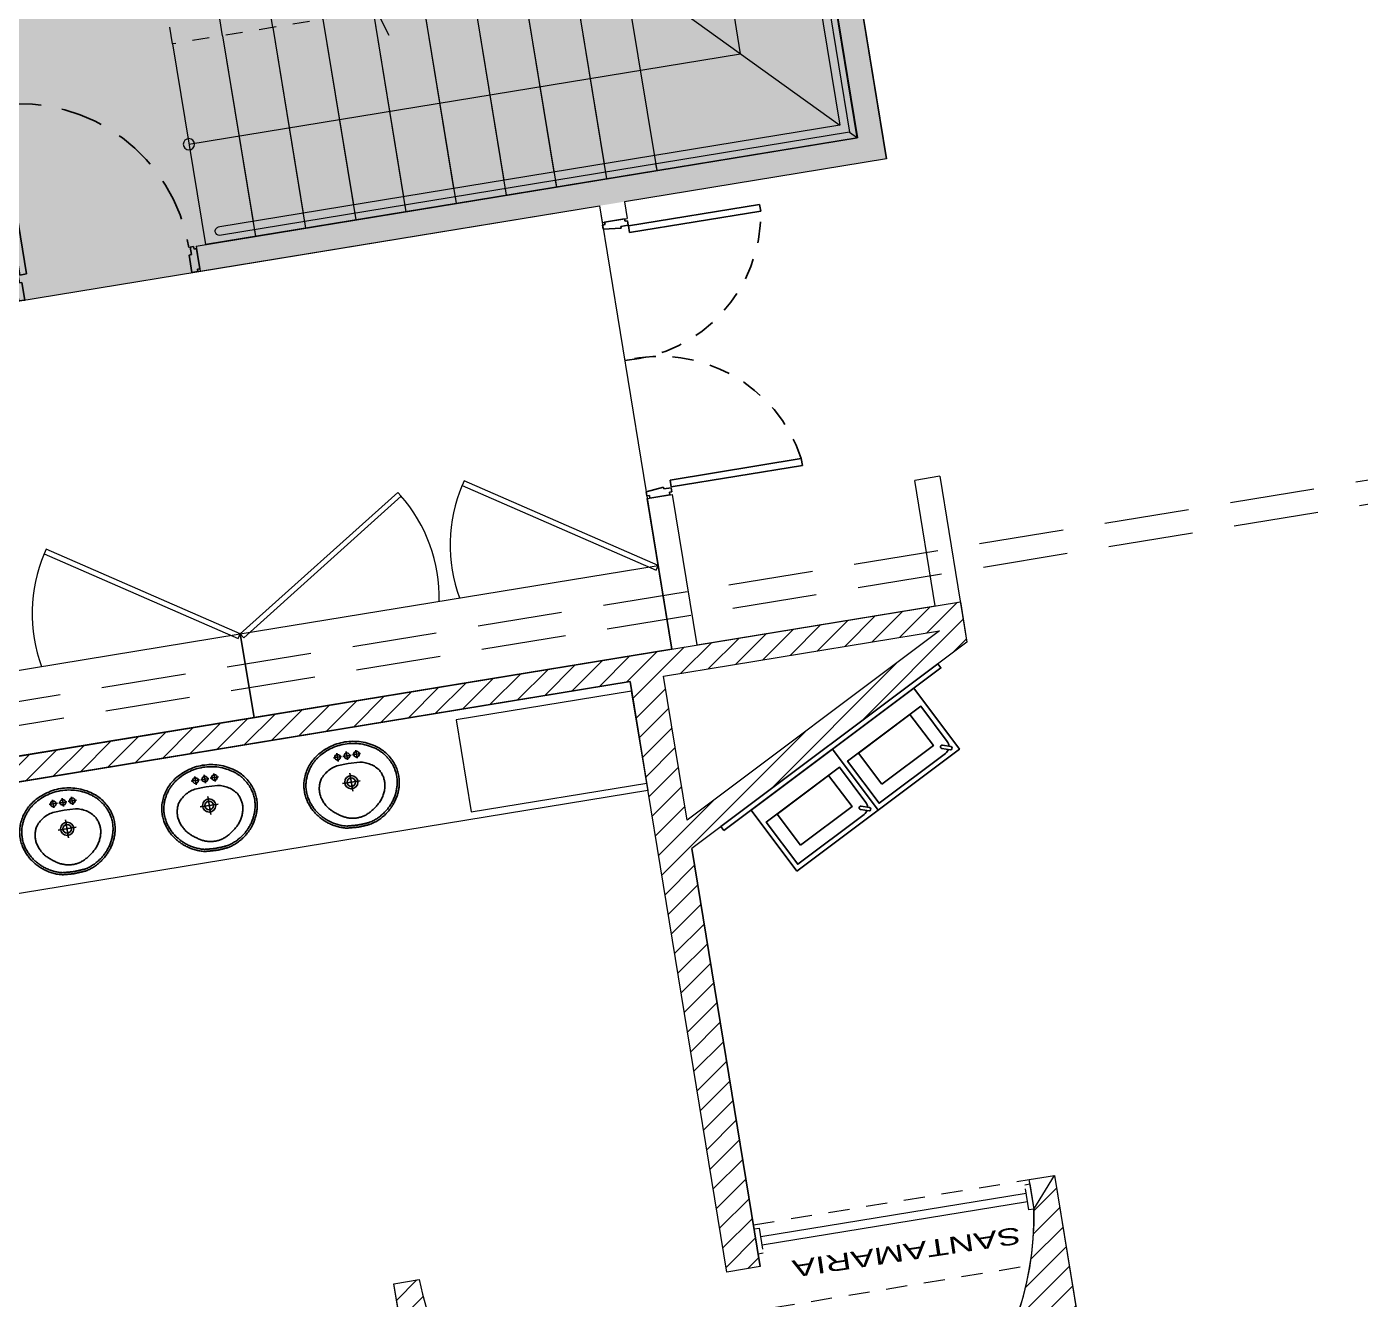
# Model space of a CAD drawing. Header units: metres. Extents: x 2 to 659295185, y -28 to 1124222152.
# Drawn here: x 655622.34 to 655630.21, y 1126405.22 to 1126412.73 of the extents above; entities that cross this region are included whole.
import ezdxf

# ---------------------------------------------------------------- set-up
doc = ezdxf.new("R2010")
doc.units = ezdxf.units.M
doc.header["$MEASUREMENT"] = 0
for name, pattern in [('CCSM_C1_CUERPO CK$0$DASHED', [0.75, 0.5, -0.25]), ('CCSM_C1_CUERPO EL$0$CONTINUA', [0]), ('CCSM_C1_CUERPO EL$0$DASHED', [0.75, 0.5, -0.25]), ('CCSM_C1_CUERPO EL$0$HIDDEN', [0.375, 0.25, -0.125]), ('CCSM_C1_CUERPO EL$0$HIDDEN2', [0.1875, 0.125, -0.0625]), ('DASHDOT', [1, 0.5, -0.25, 0, -0.25]), ('HIDDEN', [0.375, 0.25, -0.125])]:
    doc.linetypes.add(name, pattern=pattern)
doc.layers.get('0').update_dxf_attribs({"linetype": 'CONTINUOUS'})
for name, color, linetype in [('CCSM_C1_CUERPO EL$0$A-AREAS COMERCIALES', 151, 'CONTINUOUS'), ('CCSM_C1_CUERPO EL$0$A-PARED', 2, 'CCSM_C1_CUERPO EL$0$CONTINUA'), ('CCSM_C1_CUERPO EL$0$A-PROYECCIONES', 5, 'CCSM_C1_CUERPO EL$0$DASHED'), ('CCSM_C1_CUERPO EL$0$A-PUERTA', 5, 'CCSM_C1_CUERPO EL$0$CONTINUA'), ('CCSM_C1_CUERPO EL$0$A-SANITARIOS', 3, 'CONTINUOUS'), ('CCSM_C1_CUERPO EL$0$A-SANTA MARIAS', 161, 'CCSM_C1_CUERPO EL$0$CONTINUA'), ('CCSM_C1_CUERPO EL$0$A_ BOMBEROS', 20, 'CONTINUOUS'), ('CCSM_C1_CUERPO EL$0$A_PAREDES DE SERVICIO', 2, 'CCSM_C1_CUERPO EL$0$CONTINUA'), ('MESAS DE FERIA', 7, 'CONTINUOUS')]:
    doc.layers.add(name, color=color, linetype=linetype)
for name, color, linetype, lineweight in [('LOCALES ASIGNADOS', 41, 'DASHDOT', 0), ('LOCALES FERIA', 11, 'CONTINUOUS', 0), ('XREF ESCALERAS', 252, 'CONTINUOUS', 0)]:
    doc.layers.add(name, color=color, linetype=linetype, lineweight=lineweight)
doc.styles.add('CCSM_C1_CUERPO EL$0$Arial', font='arial.ttf', dxfattribs={"width": 1.5})

# ---------------------------------------------------------------- blocks, each defined once
blk = doc.blocks.new('CCSM_C1_CUERPO EL$0$lavamanos')
at = {"linetype": 'Continuous'}
for p, q in [((-2.00787, -2.04724), (-2.00787, -3.77559)), ((0, -2.04724), (0, -3.77559)), ((2.00787, -2.04724), (2.00787, -3.77559)), ((-1.14567, -2.91338), (-2.87008, -2.91338)), ((-0.8622, -2.91338), (0.8622, -2.91338)), ((1.14567, -2.91338), (2.87008, -2.91338)), ((0, -6.61811), (0, -10.38976)), ((-1.88583, -8.50393), (1.88583, -8.50393))]:
    blk.add_line(p, q, dxfattribs=at)
for points in [[(0, -17.99212), (-0.15602, -17.98496), (-0.31178, -17.97732), (-0.46676, -17.96923), (-0.62247, -17.96061), (-0.7774, -17.95154), (-0.93305, -17.94193), (-1.08792, -17.93189), (-1.24321, -17.92132), (-1.24409, -17.92126), (-1.40018, -17.91107), (-1.55581, -17.90029), (-1.7108, -17.88895), (-1.86635, -17.87695), (-2.02185, -17.86434), (-2.17729, -17.85112), (-2.33209, -17.83734), (-2.48664, -17.82298), (-2.48819, -17.82283), (-2.7321, -17.76466), (-2.9741, -17.70033), (-3.21422, -17.62983), (-3.4526, -17.55314), (-3.68878, -17.47039), (-3.92289, -17.38154), (-4.15451, -17.28676), (-4.3831, -17.18628), (-4.38583, -17.18504), (-4.61263, -17.07783), (-4.836, -16.96507), (-5.05637, -16.84657), (-5.2736, -16.7224), (-5.48754, -16.59265), (-5.69793, -16.45748), (-5.90487, -16.31683), (-6.10726, -16.17149), (-6.11024, -16.16929), (-6.27287, -16.04616), (-6.43208, -15.92036), (-6.58866, -15.7913), (-6.74256, -15.65905), (-6.8937, -15.52366), (-7.04202, -15.38519), (-7.18756, -15.24358), (-7.32904, -15.10015), (-7.33071, -15.09842), (-7.47169, -14.95052), (-7.6088, -14.80093), (-7.74293, -14.64866), (-7.87401, -14.49376), (-8.00211, -14.33619), (-8.12696, -14.17623), (-8.24863, -14.01384), (-8.36614, -13.85039), (-8.36797, -13.84777), (-8.50025, -13.65325), (-8.62668, -13.45667), (-8.74803, -13.25691), (-8.86431, -13.054), (-8.9753, -12.8483), (-9.08105, -12.6397), (-9.18137, -12.42859), (-9.27559, -12.21653), (-9.36657, -11.99892), (-9.45134, -11.78056), (-9.53044, -11.56007), (-9.6038, -11.33761), (-9.67138, -11.11333), (-9.73313, -10.88737), (-9.78902, -10.6599), (-9.83858, -10.43307), (-9.88817, -10.16833), (-9.9285, -9.90369), (-9.95981, -9.63782), (-9.98205, -9.37117), (-9.99523, -9.10379), (-9.99931, -8.83997), (-9.99443, -8.57243), (-9.98031, -8.30315), (-9.98012, -8.30043), (-9.95723, -8.03641), (-9.92507, -7.77125), (-9.88387, -7.50746), (-9.83362, -7.24512), (-9.77443, -6.98478), (-9.70635, -6.72662), (-9.62943, -6.47083), (-9.54331, -6.21653), (-9.54108, -6.21034), (-9.42519, -5.90571), (-9.29761, -5.60409), (-9.15896, -5.30725), (-9.0095, -5.0157), (-8.84949, -4.72997), (-8.67901, -4.45019), (-8.49844, -4.17699), (-8.30709, -3.90944), (-8.10673, -3.65144), (-7.896, -3.39996), (-7.67614, -3.15661), (-7.44739, -2.92165), (-7.21002, -2.69534), (-6.96428, -2.47795), (-6.71071, -2.26995), (-6.44882, -2.07086), (-6.4474, -2.06985), (-6.09342, -1.8285), (-5.72945, -1.60035), (-5.35697, -1.38637), (-4.97653, -1.1869), (-4.58869, -1.00223), (-4.19402, -0.83262), (-3.79311, -0.67834), (-3.38583, -0.53937), (-3.38148, -0.53797), (-2.97062, -0.41452), (-2.55462, -0.30671), (-2.1348, -0.21491), (-1.71177, -0.13925), (-1.28615, -0.07986), (-0.85858, -0.03682), (-0.42966, -0.01018), (0, 0), (0.42963, -0.01033), (0.85867, -0.03702), (1.28621, -0.08015), (1.71194, -0.13969), (2.13491, -0.21549), (2.55482, -0.30751), (2.97072, -0.41554), (3.38189, -0.53937), (3.78887, -0.67819), (4.18996, -0.83242), (4.58469, -1.00185), (4.97278, -1.18636), (5.35351, -1.38562), (5.72617, -1.59924), (6.0905, -1.82709), (6.44479, -2.068), (6.44882, -2.07086), (6.45017, -2.07185), (6.71159, -2.27052), (6.96469, -2.47832), (7.20981, -2.69548), (7.4466, -2.9217), (7.67469, -3.15662), (7.89383, -3.39998), (8.10359, -3.65128), (8.30315, -3.90944), (8.49534, -4.17689), (8.67685, -4.45036), (8.84803, -4.73025), (9.00872, -5.01629), (9.1587, -5.30809), (9.29776, -5.60525), (9.42572, -5.90736), (9.54188, -6.21255), (9.54331, -6.21653), (9.62943, -6.47084), (9.70633, -6.72652), (9.77441, -6.98469), (9.83361, -7.24504), (9.88386, -7.50739), (9.92507, -7.77118), (9.95722, -8.03623), (9.98013, -8.30043), (9.98032, -8.30315), (9.99443, -8.57236), (9.99931, -8.84003), (9.99523, -9.10374), (9.98205, -9.37112), (9.95979, -9.63791), (9.92848, -9.90378), (9.88817, -10.16832), (9.83858, -10.43307), (9.83797, -10.43598), (9.78765, -10.66236), (9.73129, -10.88918), (9.66927, -11.11468), (9.60166, -11.33855), (9.52854, -11.56054), (9.44988, -11.78078), (9.36576, -11.999), (9.27559, -12.21653), (9.18048, -12.42865), (9.07944, -12.63991), (8.97322, -12.84862), (8.86195, -13.05451), (8.74556, -13.25773), (8.6242, -13.45801), (8.49793, -13.65523), (8.36614, -13.85039), (8.24854, -14.01397), (8.12687, -14.17636), (8.00201, -14.33631), (7.87401, -14.49376), (7.74293, -14.64866), (7.6087, -14.80104), (7.47159, -14.95063), (7.33071, -15.09842), (7.18852, -15.24243), (7.04257, -15.38427), (6.89358, -15.52312), (6.74182, -15.65872), (6.58715, -15.79121), (6.42973, -15.92042), (6.26975, -16.04622), (6.1063, -16.16929), (5.90409, -16.31515), (5.69734, -16.45615), (5.48694, -16.59165), (5.27292, -16.72162), (5.05566, -16.84583), (4.83521, -16.96427), (4.61158, -17.07691), (4.38467, -17.18378), (4.38189, -17.18504), (4.15347, -17.28579), (3.92197, -17.38088), (3.68808, -17.46994), (3.4521, -17.55286), (3.2139, -17.62968), (2.9738, -17.7003), (2.73195, -17.76467), (2.48819, -17.82283), (2.48664, -17.82298), (2.33209, -17.83734), (2.17669, -17.85117), (2.02124, -17.86439), (1.86635, -17.87695), (1.7108, -17.88895), (1.55521, -17.90034), (1.39957, -17.91111), (1.24409, -17.92126), (1.24321, -17.92132), (1.08792, -17.93189), (0.9323, -17.94198), (0.7774, -17.95154), (0.62172, -17.96065), (0.46676, -17.96923), (0.31102, -17.97736), (0.15602, -17.98496), (0, -17.99212)], [(0, -16.06299), (-0.18792, -16.0599), (-0.37554, -16.05066), (-0.56285, -16.03525), (-0.74947, -16.01371), (-0.93536, -15.98605), (-1.12025, -15.95229), (-1.30384, -15.91251), (-1.4859, -15.86675), (-1.48819, -15.86614), (-1.49138, -15.86528), (-1.672, -15.81354), (-1.8507, -15.75596), (-2.02734, -15.69259), (-2.20181, -15.62348), (-2.374, -15.54866), (-2.54358, -15.46828), (-2.71043, -15.3824), (-2.87402, -15.29133), (-3.04605, -15.19008), (-3.21542, -15.08647), (-3.38315, -14.9799), (-3.5489, -14.8706), (-3.71277, -14.7585), (-3.87486, -14.64352), (-4.03483, -14.52591), (-4.19175, -14.40641), (-4.19291, -14.40551), (-4.34937, -14.28142), (-4.50255, -14.1558), (-4.65382, -14.02758), (-4.80284, -13.89704), (-4.94986, -13.76398), (-5.09456, -13.62867), (-5.23718, -13.49089), (-5.37629, -13.35207), (-5.37795, -13.35039), (-5.37876, -13.34942), (-5.52197, -13.17233), (-5.65854, -12.99125), (-5.78892, -12.80566), (-5.91297, -12.61578), (-6.03053, -12.42182), (-6.14144, -12.2241), (-6.24566, -12.02265), (-6.34252, -11.81889), (-6.34294, -11.81798), (-6.4347, -11.60908), (-6.51887, -11.39832), (-6.59586, -11.18484), (-6.66561, -10.96878), (-6.72798, -10.75058), (-6.78293, -10.5304), (-6.83039, -10.30848), (-6.87008, -10.08661), (-6.87037, -10.08329), (-6.88356, -9.88894), (-6.88978, -9.69559), (-6.88918, -9.50479), (-6.88176, -9.31148), (-6.86748, -9.11856), (-6.84635, -8.92626), (-6.81842, -8.73484), (-6.78346, -8.5433), (-6.78313, -8.54172), (-6.74096, -8.35347), (-6.69168, -8.16565), (-6.63561, -7.97975), (-6.57283, -7.796), (-6.50342, -7.61466), (-6.42746, -7.43595), (-6.34506, -7.26013), (-6.25591, -7.08661), (-6.08348, -6.85262), (-5.89907, -6.62679), (-5.70371, -6.41048), (-5.49777, -6.20413), (-5.28179, -6.00827), (-5.05633, -5.82341), (-4.82195, -5.65), (-4.57874, -5.48819), (-4.32876, -5.34015), (-4.07122, -5.20434), (-3.80737, -5.08145), (-3.53769, -4.97171), (-3.26299, -4.87546), (-2.9838, -4.79287), (-2.70086, -4.72417), (-2.41481, -4.66952), (-2.41339, -4.66929), (0, -4.56693), (2.41339, -4.66929), (2.41481, -4.66952), (2.70086, -4.72417), (2.98371, -4.79285), (3.26291, -4.87543), (3.5376, -4.97168), (3.80729, -5.08142), (4.07114, -5.2043), (4.32869, -5.34011), (4.57874, -5.48819), (4.82187, -5.64995), (5.05626, -5.82335), (5.28173, -6.00821), (5.49771, -6.20407), (5.70365, -6.41042), (5.89907, -6.62679), (6.08348, -6.85262), (6.25591, -7.08661), (6.34414, -7.2601), (6.42574, -7.43587), (6.50097, -7.61437), (6.5698, -7.79552), (6.63207, -7.97894), (6.68777, -8.16455), (6.73678, -8.35195), (6.77883, -8.5399), (6.77953, -8.5433), (6.81538, -8.73475), (6.84411, -8.92617), (6.8659, -9.11858), (6.88074, -9.31165), (6.88859, -9.50514), (6.88948, -9.69608), (6.88343, -9.88963), (6.8703, -10.08407), (6.87008, -10.08661), (6.83037, -10.30858), (6.7829, -10.5305), (6.72795, -10.75068), (6.66558, -10.96888), (6.59586, -11.18484), (6.51887, -11.39832), (6.4347, -11.60908), (6.34294, -11.81798), (6.34252, -11.81889), (6.24562, -12.02262), (6.14129, -12.22398), (6.03014, -12.42165), (5.91231, -12.61541), (5.78792, -12.80504), (5.65714, -12.9903), (5.52016, -13.17091), (5.37646, -13.34749), (5.37402, -13.35039), (5.23533, -13.48965), (5.09309, -13.6277), (4.94864, -13.76317), (4.8019, -13.89615), (4.65278, -14.02673), (4.50159, -14.15462), (4.34823, -14.27992), (4.19174, -14.40337), (4.18898, -14.40551), (4.03258, -14.52531), (3.87308, -14.64318), (3.71169, -14.75815), (3.54833, -14.87031), (3.38305, -14.97961), (3.2159, -15.08603), (3.04692, -15.18953), (2.87543, -15.29051), (2.87402, -15.29133), (2.87064, -15.29327), (2.7069, -15.38393), (2.53994, -15.46947), (2.37031, -15.54958), (2.19818, -15.62419), (2.02374, -15.69321), (1.84717, -15.75658), (1.66865, -15.81423), (1.48819, -15.86614), (1.4859, -15.86675), (1.30384, -15.91251), (1.12016, -15.95231), (0.93536, -15.98605), (0.74947, -16.01371), (0.56285, -16.03525), (0.37554, -16.05066), (0.18792, -16.0599), (0, -16.06299)]]:
    blk.add_lwpolyline(points, close=True, dxfattribs=at)
blk.add_lwpolyline([(0, -0.43307), (-0.0032, -0.43309), (-0.41557, -0.44293), (-0.82705, -0.4685), (-1.23741, -0.50981), (-1.64573, -0.56674), (-2.05158, -0.63924), (-2.45453, -0.72723), (-2.85365, -0.83052), (-3.24803, -0.94881), (-3.63967, -1.08338), (-4.02553, -1.23249), (-4.40547, -1.39606), (-4.77897, -1.57387), (-5.14533, -1.76558), (-5.50434, -1.97107), (-5.85533, -2.18998), (-6.19685, -2.42126), (-6.19827, -2.42231), (-6.2887, -2.49008), (-6.37749, -2.55848), (-6.46537, -2.62804), (-6.55222, -2.69867), (-6.63824, -2.77053), (-6.7233, -2.84351), (-6.80739, -2.91761), (-6.88976, -2.99212), (-6.97274, -3.06918), (-7.0539, -3.14641), (-7.13418, -3.22475), (-7.21345, -3.30404), (-7.29177, -3.38434), (-7.36908, -3.46561), (-7.44528, -3.54774), (-7.51968, -3.62992), (-7.52139, -3.63182), (-7.52994, -3.6414), (-7.53828, -3.65087), (-7.54653, -3.66038), (-7.55471, -3.66995), (-7.56284, -3.6796), (-7.57088, -3.68929), (-7.57885, -3.69904), (-7.58661, -3.70866), (-7.59313, -3.71598), (-7.60096, -3.72476), (-7.60895, -3.73372), (-7.61679, -3.74249), (-7.62464, -3.75126), (-7.63265, -3.7602), (-7.64051, -3.76896), (-7.64982, -3.77933), (-7.65354, -3.78346), (-7.77251, -3.92911), (-7.88765, -4.07645), (-7.9995, -4.22614), (-8.10806, -4.37823), (-8.2133, -4.53265), (-8.31516, -4.68931), (-8.4136, -4.84814), (-8.50787, -5.00787), (-8.50846, -5.00889), (-8.60047, -5.17295), (-8.6881, -5.33775), (-8.77195, -5.50437), (-8.85211, -5.67293), (-8.92848, -5.84325), (-9.00102, -6.01523), (-9.06964, -6.18868), (-9.13386, -6.3622), (-9.21541, -6.60277), (-9.2883, -6.84446), (-9.35302, -7.08859), (-9.40945, -7.33476), (-9.45752, -7.5827), (-9.49718, -7.83201), (-9.52841, -8.08263), (-9.55101, -8.3323), (-9.55118, -8.33464), (-9.56448, -8.58891), (-9.56894, -8.84181), (-9.56479, -9.09102), (-9.55192, -9.34362), (-9.53034, -9.59552), (-9.50007, -9.84664), (-9.46116, -10.09645), (-9.41339, -10.34645), (-9.36597, -10.56168), (-9.31264, -10.77768), (-9.25391, -10.99213), (-9.18973, -11.20515), (-9.12019, -11.41649), (-9.04537, -11.62587), (-8.96522, -11.83341), (-8.87925, -12.04028), (-8.87795, -12.0433), (-8.78772, -12.24568), (-8.69175, -12.44739), (-8.59074, -12.64662), (-8.48477, -12.84325), (-8.37396, -13.03704), (-8.25824, -13.2281), (-8.13777, -13.4162), (-8.01181, -13.60236), (-7.8991, -13.75924), (-7.78256, -13.91489), (-7.66288, -14.06833), (-7.54019, -14.21938), (-7.41464, -14.36786), (-7.28609, -14.51395), (-7.15468, -14.65748), (-7.01968, -14.79921), (-7.01804, -14.8009), (-6.88233, -14.93771), (-6.74301, -15.07248), (-6.60095, -15.20433), (-6.45608, -15.33332), (-6.30869, -15.4592), (-6.15872, -15.582), (-6.00614, -15.70177), (-5.85039, -15.81889), (-5.65802, -15.95721), (-5.46155, -16.09113), (-5.26164, -16.22013), (-5.05866, -16.34397), (-4.8525, -16.46272), (-4.64353, -16.57616), (-4.43164, -16.68435), (-4.21654, -16.7874), (-4.00016, -16.88334), (-3.7808, -16.97381), (-3.55914, -17.05851), (-3.33535, -17.13737), (-3.10943, -17.21039), (-2.88181, -17.27743), (-2.65252, -17.33848), (-2.42126, -17.3937), (-2.4164, -17.39414), (-2.26792, -17.40746), (-2.11711, -17.42063), (-1.96627, -17.43345), (-1.81637, -17.44583), (-1.66547, -17.45794), (-1.51454, -17.46969), (-1.36456, -17.48101), (-1.2126, -17.49212), (-1.21195, -17.49216), (-1.06192, -17.50172), (-0.91055, -17.51099), (-0.75821, -17.51996), (-0.60681, -17.5285), (-0.45538, -17.53668), (-0.30393, -17.54449), (-0.15246, -17.55193), (0, -17.55905), (0.00328, -17.5589), (0.15446, -17.55184), (0.30468, -17.54445), (0.45581, -17.53664), (0.60599, -17.52851), (0.75707, -17.51995), (0.90721, -17.51107), (1.05825, -17.50176), (1.20866, -17.49212), (1.36029, -17.48111), (1.51241, -17.46969), (1.66354, -17.45797), (1.8156, -17.44581), (1.96667, -17.43337), (2.11867, -17.42047), (2.26968, -17.4073), (2.42031, -17.39379), (2.42126, -17.3937), (2.65238, -17.33852), (2.88181, -17.27743), (3.10943, -17.21039), (3.33521, -17.13742), (3.55901, -17.05856), (3.7808, -16.97381), (4.00016, -16.88334), (4.21654, -16.7874), (4.43164, -16.68435), (4.6434, -16.57622), (4.8525, -16.46272), (5.05854, -16.34404), (5.26164, -16.22013), (5.46143, -16.09121), (5.65802, -15.95721), (5.85039, -15.81889), (6.00615, -15.70175), (6.15862, -15.58207), (6.30859, -15.45926), (6.4561, -15.33329), (6.60087, -15.20439), (6.74295, -15.07252), (6.88238, -14.93765), (7.01804, -14.8009), (7.01969, -14.79921), (7.02105, -14.79782), (7.15567, -14.65643), (7.28652, -14.5133), (7.41453, -14.36744), (7.53947, -14.21913), (7.66147, -14.06821), (7.78039, -13.91485), (7.89609, -13.75922), (8.00787, -13.60236), (8.0096, -13.59989), (8.13606, -13.41435), (8.25698, -13.22677), (8.37307, -13.03615), (8.48432, -12.84251), (8.59052, -12.64621), (8.69167, -12.44726), (8.78775, -12.24567), (8.87795, -12.0433), (8.87925, -12.04028), (8.96517, -11.83354), (9.04532, -11.62599), (9.12019, -11.41649), (9.18969, -11.20528), (9.25387, -10.99226), (9.31264, -10.77768), (9.36594, -10.56181), (9.41339, -10.34645), (9.46031, -10.09655), (9.49841, -9.84683), (9.528, -9.59584), (9.54903, -9.34411), (9.56147, -9.0917), (9.56532, -8.84263), (9.56069, -8.59006), (9.54733, -8.33598), (9.54724, -8.33464), (9.5471, -8.33258), (9.52539, -8.08282), (9.49496, -7.83221), (9.45595, -7.58269), (9.40843, -7.33476), (9.35241, -7.08849), (9.28802, -6.8444), (9.2153, -6.60265), (9.13386, -6.3622), (9.06964, -6.18868), (9.00097, -6.01512), (8.92843, -5.84313), (8.85211, -5.67293), (8.77195, -5.50437), (8.68804, -5.33764), (8.60041, -5.17283), (8.50846, -5.00889), (8.50787, -5.00787), (8.41351, -4.84809), (8.31492, -4.68927), (8.21283, -4.53269), (8.10729, -4.37842), (7.99834, -4.22653), (7.88605, -4.07709), (7.77047, -3.93019), (7.6509, -3.785), (7.64961, -3.78346), (7.64773, -3.78111), (7.64044, -3.77207), (7.63296, -3.7629), (7.6254, -3.75376), (7.6178, -3.74469), (7.61012, -3.73564), (7.60241, -3.72667), (7.59461, -3.71773), (7.58661, -3.70866), (7.5849, -3.70676), (7.57635, -3.69719), (7.56803, -3.68774), (7.55976, -3.6782), (7.55157, -3.66863), (7.54346, -3.65899), (7.53542, -3.6493), (7.52744, -3.63955), (7.51969, -3.62992), (7.44528, -3.54773), (7.36897, -3.46549), (7.29174, -3.38431), (7.21341, -3.30399), (7.13412, -3.22469), (7.05392, -3.14644), (6.97266, -3.06909), (6.88976, -2.99212), (6.8073, -2.91758), (6.7232, -2.84362), (6.63798, -2.77074), (6.55187, -2.69913), (6.46467, -2.62864), (6.3766, -2.55945), (6.28759, -2.49147), (6.19691, -2.42419), (6.19291, -2.42126), (5.85224, -2.18986), (5.50224, -1.97105), (5.1442, -1.76567), (4.77877, -1.5741), (4.40618, -1.39645), (4.02713, -1.23307), (3.64214, -1.08419), (3.25136, -0.94988), (3.24803, -0.94881), (2.85263, -0.8305), (2.45261, -0.72723), (2.04878, -0.63926), (1.64205, -0.56678), (1.2327, -0.50984), (0.82163, -0.46856), (0.40913, -0.44298), (-0.00394, -0.43307)], dxfattribs=at)
for centre, radius in [((-2.00787, -2.91338), 0.59055), ((0, -2.91338), 0.59055), ((2.00787, -2.91338), 0.59056), ((0, -8.50393), 1.37795), ((0, -8.50393), 0.88583)]:
    blk.add_circle(centre, radius, dxfattribs=at)
blk = doc.blocks.new('CCSM_C1_CUERPO EL$0$P. Doble 180+')
for p, q in [((-0.9376, 1.5892), (-0.1526, 1.5892)), ((-0.9376, 1.5892), (-0.9376, 1.5492)), ((-0.1376, 1.6192), (-0.1526, 1.6192)), ((-0.1526, 1.6192), (-0.1526, 1.5942)), ((-0.1526, 1.5942), (-0.1076, 1.5942)), ((-0.1526, 1.5892), (-0.1526, 1.5492)), ((-0.1376, 1.6342), (-0.1376, 1.6192)), ((-0.1376, 1.6342), (-0.0176, 1.6342)), ((-0.1376, 1.6342), (-0.0176, 1.6342)), ((-0.1076, 1.5842), (-0.0026, 1.5945)), ((-0.1076, 1.5942), (-0.1076, 1.5842)), ((-0.0176, 1.6342), (-0.0176, 1.6192)), ((-0.0176, 1.6192), (-0.0026, 1.6192)), ((-0.0026, 1.6192), (-0.0026, 1.5942)), ((-0.1526, 1.5492), (-0.9376, 1.5492)), ((-0.1526, 0.0692), (-0.9376, 0.0692)), ((-0.9376, 0.0292), (-0.9376, 0.0692)), ((-0.9376, 0.0292), (-0.9376, 0.0692)), ((-0.9376, 0.0292), (-0.1526, 0.0292)), ((-0.1526, 0.0292), (-0.1526, 0.0692)), ((-0.1526, 0.0242), (-0.1076, 0.0242)), ((-0.1526, -0.0008), (-0.1526, 0.0242)), ((-0.1076, 0.0342), (-0.0026, 0.0242)), ((-0.1076, 0.0242), (-0.1076, 0.0342)), ((-0.0026, -0.0008), (-0.0026, 0.0242)), ((-0.1376, -0.0008), (-0.1526, -0.0008)), ((-0.1376, -0.0158), (-0.1376, -0.0008)), ((-0.1376, -0.0158), (-0.0176, -0.0158)), ((-0.0176, -0.0158), (-0.0176, -0.0008)), ((-0.0176, -0.0008), (-0.0026, -0.0008))]:
    blk.add_line(p, q)
at = {"color": 8, "linetype": 'CCSM_C1_CUERPO EL$0$HIDDEN2'}
for centre, radius, start, end in [((-0.0688, 1.6862), 0.8795, 188.96376, 274.31696), ((-0.0752, -0.0599), 0.872, 85.22712, 171.49215)]:
    blk.add_arc(centre, radius, start, end, dxfattribs=at)
blk = doc.blocks.new('CCSM_C1_CUERPO EL$0$BEBEDEROS')
for points in [[(0, 0.48), (-0.6, 0.48), (-0.6, 0.03), (0, 0.03)], [(0.6, 0.48), (0, 0.48), (0, 0.03), (0.6, 0.03)], [(-0.11, 0.37), (-0.49, 0.37), (-0.49, 0.14), (-0.11, 0.14)], [(0.49, 0.37), (0.11, 0.37), (0.11, 0.14), (0.49, 0.14)], [(0.8, 0.03), (0.8, 0.03), (0.8, 0), (0.8, 0), (-0.8, 0), (-0.8, 0.03)]]:
    blk.add_lwpolyline(points, close=True)
for points in [[(-0.5556, 0.4497), (-0.5203, 0.4144, -1), (-0.5344, 0.4003), (-0.5697, 0.4356, -1)], [(0.0444, 0.4497), (0.0797, 0.4144, -1), (0.0656, 0.4003), (0.0303, 0.4356, -1)]]:
    blk.add_lwpolyline(points, format="xyb", close=True)
for points in [[(-0.5617, 0.4276, 0.147057), (-0.57, 0.4), (-0.57, 0.14), (-0.03, 0.14), (-0.03, 0.45), (-0.52, 0.45, 0.147057), (-0.5476, 0.4417, 0.147057)], [(0.0383, 0.4276, 0.147057), (0.03, 0.4), (0.03, 0.14), (0.57, 0.14), (0.57, 0.45), (0.08, 0.45, 0.147057), (0.0524, 0.4417, 0.147057)]]:
    blk.add_lwpolyline(points, format="xyb")
blk = doc.blocks.new('CCSM_C1_CUERPO EL$0$P-DER 110-15')
for p, q in [((-0.045, 1.01), (-0.085, 1.01)), ((-0.085, 0), (-0.085, 1.01)), ((-0.045, 1.01), (-0.045, 0)), ((-0.015, 0), (-0.035, 0)), ((-0.015, -0.015), (-0.015, 0)), ((-1.1, -0.015), (-1.085, -0.015)), ((-1.1, -0.015), (-1.1, -0.135)), ((-1.085, 0), (-1.065, 0)), ((-1.085, -0.015), (-1.085, 0)), ((-1.065, 0), (-1.065, -0.045)), ((-1.065, -0.045), (-1.05, -0.045)), ((-1.05, -0.045), (-1.05, -0.15)), ((-0.045, 0), (-0.085, 0)), ((-0.035, -0.045), (-0.05, -0.045)), ((-0.05, -0.045), (-0.05, -0.15)), ((-0.035, 0), (-0.035, -0.045)), ((0, -0.015), (-0.015, -0.015)), ((0, -0.015), (0, -0.135)), ((-1.1, -0.135), (-1.085, -0.135)), ((-1.085, -0.135), (-1.085, -0.15)), ((-1.085, -0.15), (-1.05, -0.15)), ((-0.015, -0.15), (-0.05, -0.15)), ((0, -0.135), (-0.015, -0.135)), ((-0.015, -0.135), (-0.015, -0.15))]:
    blk.add_line(p, q)
at = {"color": 8, "linetype": 'CCSM_C1_CUERPO EL$0$DASHED', "ltscale": 0.5}
blk.add_arc((-0.045, 0), 1.0108, 92.26795, 180, dxfattribs=at)
blk = doc.blocks.new('STAIRS2')
for p, q in [((655560.0819, 1126407.3596), (655561.0964, 1126407.5259)), ((655561.0964, 1126407.5259), (655560.0819, 1126407.3596))]:
    blk.add_line(p, q)
at = {"layer": 'XREF ESCALERAS', "linetype": 'HIDDEN', "ltscale": 0.02}
for p, q in [((655560.0819, 1126407.3596), (655561.0964, 1126407.5259)), ((655561.2905, 1126406.3417), (655561.0964, 1126407.5259)), ((655560.6984, 1126406.2446), (655560.5043, 1126407.4288)), ((655560.9945, 1126406.2932), (655560.8004, 1126407.4774)), ((655560.4024, 1126406.1961), (655560.2083, 1126407.3803))]:
    blk.add_line(p, q, dxfattribs=at)
at = {"layer": 'XREF ESCALERAS'}
for p, q in [((655557.2478, 1126406.8951), (655560.0819, 1126407.3596)), ((655560.1063, 1126406.1476), (655559.9122, 1126407.3318)), ((655557.2937, 1126406.8621), (655560.0735, 1126407.3177)), ((655557.2937, 1126406.8621), (655560.0735, 1126407.3177)), ((655557.3512, 1126406.8208), (655560.0815, 1126407.2683)), ((655557.3512, 1126406.8208), (655560.0629, 1126407.2653)), ((655559.6227, 1126407.2438), (655559.6162, 1126407.2833)), ((655559.8103, 1126406.0991), (655559.6162, 1126407.2833)), ((655559.0306, 1126407.1468), (655559.0241, 1126407.1862)), ((655559.2182, 1126406.002), (655559.0241, 1126407.1862)), ((655559.3266, 1126407.1953), (655559.3201, 1126407.2348)), ((655559.5142, 1126406.0505), (655559.3201, 1126407.2348)), ((655559.8103, 1126406.0991), (655559.6307, 1126407.1945)), ((655560.1063, 1126406.1476), (655559.9268, 1126407.243)), ((655558.7345, 1126407.0982), (655558.728, 1126407.1377)), ((655558.9221, 1126405.9535), (655558.728, 1126407.1377)), ((655559.2182, 1126406.002), (655559.0386, 1126407.0974)), ((655559.5142, 1126406.0505), (655559.3347, 1126407.1459)), ((655558.432, 1126407.0892), (655558.4385, 1126407.0497)), ((655558.432, 1126407.0892), (655558.8202, 1126404.7208)), ((655557.2478, 1126406.8951), (655557.6359, 1126404.5267)), ((655557.2478, 1126406.8951), (655557.6359, 1126404.5267)), ((655557.2937, 1126406.8621), (655557.2478, 1126406.8951)), ((655557.2937, 1126406.8621), (655557.669, 1126404.5726)), ((655557.2937, 1126406.8621), (655557.669, 1126404.5726)), ((655557.3512, 1126406.8208), (655557.7102, 1126404.6301)), ((655558.6261, 1126405.905), (655557.3512, 1126406.8208)), ((655557.3512, 1126406.8208), (655557.7102, 1126404.6301)), ((655558.131, 1126405.2158), (655557.9369, 1126406.4)), ((655561.2905, 1126406.3417), (655561.4846, 1126405.1575)), ((655561.2905, 1126406.3417), (655561.4846, 1126405.1575)), ((655560.6984, 1126406.2446), (655560.8779, 1126405.1492)), ((655560.6984, 1126406.2446), (655560.8925, 1126405.0604)), ((655560.9945, 1126406.2932), (655561.174, 1126405.1978)), ((655560.9945, 1126406.2932), (655561.1886, 1126405.109)), ((655560.4024, 1126406.1961), (655560.5819, 1126405.1007)), ((655560.4024, 1126406.1961), (655560.5965, 1126405.0119)), ((655560.0872, 1126406.1445), (655557.4419, 1126405.7109)), ((655559.8103, 1126406.0991), (655559.9898, 1126405.0037)), ((655559.8103, 1126406.0991), (655560.0044, 1126404.9149)), ((655560.1063, 1126406.1476), (655560.2858, 1126405.0522)), ((655560.1063, 1126406.1476), (655560.3004, 1126404.9634)), ((655559.2182, 1126406.002), (655559.3977, 1126404.9066)), ((655559.2182, 1126406.002), (655559.4123, 1126404.8178)), ((655559.5142, 1126406.0505), (655559.6937, 1126404.9552)), ((655559.5142, 1126406.0505), (655559.7083, 1126404.8663)), ((655558.9221, 1126405.9535), (655559.1016, 1126404.8581)), ((655558.9221, 1126405.9535), (655559.1162, 1126404.7693)), ((655558.6261, 1126405.905), (655557.7102, 1126404.6301)), ((655561.3876, 1126405.7496), (655558.131, 1126405.2158)), ((655557.7102, 1126404.6301), (655561.3813, 1126405.2317)), ((655557.7102, 1126404.6301), (655561.3813, 1126405.2317)), ((655557.6359, 1126404.5267), (655561.4846, 1126405.1575)), ((655557.6359, 1126404.5267), (655561.4846, 1126405.1575)), ((655557.669, 1126404.5726), (655561.3872, 1126405.1823)), ((655557.669, 1126404.5726), (655561.3872, 1126405.1823)), ((655561.1821, 1126405.1486), (655561.1886, 1126405.109)), ((655560.59, 1126405.0515), (655560.5965, 1126405.0119)), ((655560.886, 1126405.1001), (655560.8925, 1126405.0604)), ((655560.2939, 1126405.003), (655560.3004, 1126404.9634)), ((655559.7018, 1126404.9059), (655559.7083, 1126404.8663)), ((655559.9979, 1126404.9545), (655560.0044, 1126404.9149)), ((655559.4058, 1126404.8574), (655559.4123, 1126404.8178)), ((655558.8137, 1126404.7603), (655558.8202, 1126404.7208)), ((655559.1097, 1126404.8089), (655559.1162, 1126404.7693)), ((655557.669, 1126404.5726), (655557.6359, 1126404.5267))]:
    blk.add_line(p, q, dxfattribs=at)
at = {"layer": 'XREF ESCALERAS', "linetype": 'CCSM_C1_CUERPO CK$0$DASHED', "ltscale": 0.02}
for p, q in [((655559.6083, 1126406.674), (655559.2922, 1126406.7735)), ((655559.2922, 1126406.7735), (655559.319, 1126406.6266)), ((655557.9369, 1126406.4), (655559.6083, 1126406.674)), ((655560.0872, 1126406.1445), (655561.2905, 1126406.3417)), ((655560.0872, 1126406.1445), (655561.2905, 1126406.3417))]:
    blk.add_line(p, q, dxfattribs=at)
at = {"layer": 'XREF ESCALERAS'}
blk.add_lwpolyline([(655560.1163, 1126407.5311), (655559.986, 1126406.8819), (655560.398, 1126406.7294), (655559.7728, 1126406.7243), (655560.1542, 1126406.6131), (655560.0641, 1126405.983)], dxfattribs=at)
blk.add_lwpolyline([(655560.1163, 1126407.5311), (655559.986, 1126406.8819), (655560.398, 1126406.7294), (655559.7728, 1126406.7243), (655560.1542, 1126406.6131), (655560.0641, 1126405.983)], dxfattribs=at)
at = {"layer": 'XREF ESCALERAS', "linetype": 'CCSM_C1_CUERPO CK$0$DASHED', "ltscale": 0.02}
blk.add_lwpolyline([(655557.9369, 1126406.4), (655559.6083, 1126406.674), (655559.2922, 1126406.7735), (655559.319, 1126406.6266)], dxfattribs=at)
at = {"layer": 'XREF ESCALERAS'}
blk.add_circle((655561.3876, 1126405.7496), 0.0332, dxfattribs=at)
blk.add_arc((655561.3797, 1126405.2065), 0.0253, 287.33712, 88.59147, dxfattribs=at)
blk.add_arc((655561.3797, 1126405.2065), 0.0253, 287.33712, 88.59147, dxfattribs=at)

msp = doc.modelspace()

# ---------------------------------------------------------------- hatches: boundary and pattern name
at = {"layer": 'CCSM_C1_CUERPO EL$0$A_PAREDES DE SERVICIO', "lineweight": 5}
h = msp.add_hatch(dxfattribs=at)
h.set_pattern_fill('ANSI31', color=8, scale=0.03, style=0)
h.set_pattern_definition([(45, (-1.749075, -4.25296), (-0.067351920908, 0.067351920908), [])])
edge = h.paths.add_edge_path()
edge.add_line((655625.2466, 1126401.7318), (655625.0986, 1126401.7076))
edge.add_line((655625.0986, 1126401.7076), (655624.8196, 1126403.4098))
edge.add_line((655624.8196, 1126403.4098), (655619.587, 1126402.5522))
edge.add_line((655619.587, 1126402.5522), (655619.7464, 1126401.5802))
edge.add_line((655619.7464, 1126401.5802), (655619.5983, 1126401.5559))
edge.add_line((655619.5983, 1126401.5559), (655619.5336, 1126401.9506))
edge.add_line((655619.5336, 1126401.9506), (655613.3364, 1126400.9349))
edge.add_line((655613.3364, 1126400.9349), (655614.0513, 1126396.5729))
edge.add_line((655614.0513, 1126396.5729), (655620.2486, 1126397.5888))
edge.add_line((655620.2486, 1126397.5888), (655620.0003, 1126399.1036))
edge.add_line((655620.0003, 1126399.1036), (655620.1483, 1126399.1279))
edge.add_line((655620.1483, 1126399.1279), (655620.3966, 1126397.6131))
edge.add_line((655620.3966, 1126397.6131), (655627.5534, 1126398.7862))
edge.add_line((655627.5534, 1126398.7862), (655626.9825, 1126402.2697))
edge.add_line((655626.9825, 1126402.2697), (655627.1798, 1126402.302))
edge.add_line((655627.1798, 1126402.302), (655627.5842, 1126399.8347))
edge.add_line((655627.5842, 1126399.8347), (655628.1975, 1126399.6327))
edge.add_line((655628.1975, 1126399.6327), (655627.8811, 1126398.6726))
edge.add_line((655627.8811, 1126398.6726), (655625.7715, 1126398.3268))
edge.add_line((655625.7715, 1126398.3268), (655626.2629, 1126395.3293))
edge.add_line((655626.2629, 1126395.3293), (655629.8971, 1126395.925))
edge.add_line((655629.8971, 1126395.925), (655629.5361, 1126398.1272))
edge.add_line((655629.5361, 1126398.1272), (655629.0208, 1126398.297))
edge.add_line((655629.0208, 1126398.297), (655629.3374, 1126399.2579))
edge.add_line((655629.3374, 1126399.2579), (655629.9107, 1126399.3519))
edge.add_line((655629.9107, 1126399.3519), (655629.9349, 1126399.2038))
edge.add_line((655629.9349, 1126399.2038), (655629.5227, 1126399.1363))
edge.add_line((655629.5227, 1126399.1363), (655630.0694, 1126395.8012))
edge.add_line((655630.0694, 1126395.8012), (655626.1391, 1126395.157))
edge.add_line((655626.1391, 1126395.157), (655625.6235, 1126398.3025))
edge.add_line((655625.6235, 1126398.3025), (655613.93, 1126396.3859))
edge.add_line((655613.93, 1126396.3859), (655612.2276, 1126406.7724))
edge.add_line((655612.2276, 1126406.7724), (655626.1491, 1126409.0542))
edge.add_line((655626.1491, 1126409.0542), (655627.8514, 1126409.3332))
edge.add_line((655627.8514, 1126409.3332), (655627.8903, 1126409.0955))
edge.add_line((655627.8903, 1126409.0955), (655626.2659, 1126407.8779))
edge.add_line((655626.2659, 1126407.8779), (655626.6703, 1126405.4106))
edge.add_line((655626.6703, 1126405.4106), (655626.4729, 1126405.3782))
edge.add_line((655626.4729, 1126405.3782), (655625.902, 1126408.8617))
edge.add_line((655625.902, 1126408.8617), (655618.7451, 1126407.6887))
edge.add_line((655618.7451, 1126407.6887), (655618.9934, 1126406.1739))
edge.add_line((655618.9934, 1126406.1739), (655618.8454, 1126406.1496))
edge.add_line((655618.8454, 1126406.1496), (655618.5971, 1126407.6644))
edge.add_line((655618.5971, 1126407.6644), (655612.3998, 1126406.6486))
edge.add_line((655612.3998, 1126406.6486), (655613.2959, 1126401.1816))
edge.add_line((655613.2959, 1126401.1816), (655619.4932, 1126402.1973))
edge.add_line((655619.4932, 1126402.1973), (655619.2449, 1126403.7121))
edge.add_line((655619.2449, 1126403.7121), (655619.3929, 1126403.7364))
edge.add_line((655619.3929, 1126403.7364), (655619.5547, 1126402.7496))
edge.add_line((655619.5547, 1126402.7496), (655624.7872, 1126403.6072))
edge.add_line((655624.7872, 1126403.6072), (655624.5082, 1126405.3095))
edge.add_line((655624.5082, 1126405.3095), (655624.6562, 1126405.3338))
edge.add_arc((655626.4514, 1126405.7141), 1.835, 191.96283, 361.12381)
edge.add_line((655628.286, 1126405.7501), (655628.4062, 1126405.9484))
edge.add_line((655628.4062, 1126405.9484), (655628.9966, 1126402.3465))
edge.add_line((655628.9966, 1126402.3465), (655628.82, 1126402.4961))
edge.add_arc((655627.0696, 1126401.9442), 1.8354, 17.50296, 186.64319)
h.paths.add_polyline_path([(655627.7276, 1126409.161), (655626.2385, 1126408.0448), (655626.0993, 1126408.8941)], flags=16)
edge = h.paths.add_edge_path(flags=16)
edge.add_arc((655626.3832, 1126405.6168), 1.9, 212.22799, 263.15629, ccw=False)
edge.add_line((655624.7759, 1126404.6036), (655625.1269, 1126402.462))
edge.add_arc((655626.9736, 1126402.0149), 1.9, 115.46061, 166.38891, ccw=False)
edge = h.paths.add_edge_path(flags=16)
edge.add_arc((655626.5312, 1126405.6411), 1.9, 295.46061, 346.38891, ccw=False)
edge.add_arc((655627.1216, 1126402.0392), 1.9, 32.22799, 83.15629, ccw=False)
edge.add_line((655628.7288, 1126403.0524), (655628.3778, 1126405.194))
at = {"layer": 'LOCALES ASIGNADOS'}
h = msp.add_hatch(color=256, dxfattribs=at)
edge = h.paths.add_edge_path()
edge.add_arc((219491.1056, 1054914.3756), 441878.9229, 9.308049718, 9.309563548, ccw=False)
edge.add_line((655551.8097, 1126384.9626), (655564.5398, 1126387.0492))
edge.add_line((655564.5398, 1126387.0492), (655562.5867, 1126398.9652))
edge.add_line((655562.5867, 1126398.9652), (655552.3922, 1126397.2942))
edge.add_line((655552.3922, 1126397.2942), (655552.4569, 1126396.8995))
edge.add_line((655552.4569, 1126396.8995), (655549.9212, 1126396.4839))
at = {"layer": 'LOCALES FERIA'}
msp.add_hatch(color=11, dxfattribs=at).paths.add_polyline_path([(655625.2716, 1126425.0274), (655619.3184, 1126423.7895), (655621.4206, 1126410.9645), (655627.4156, 1126411.9472)])

# ---------------------------------------------------------------- linework, layer by layer
at = {"layer": 'CCSM_C1_CUERPO EL$0$A-AREAS COMERCIALES', "lineweight": 5}
for points in [[(655538.5815, 1126465.4833), (655549.4499, 1126399.168), (655625.7204, 1126411.6693), (655626.1491, 1126409.0542), (655612.2276, 1126406.7724), (655613.93, 1126396.3859), (655625.6975, 1126398.3146), (655626.2141, 1126395.1693), (655630.0694, 1126395.8012), (655629.5227, 1126399.1363), (655629.4985, 1126399.2843), (655632.4765, 1126399.772), (655630.7242, 1126410.4628), (655633.5963, 1126410.9336), (655633.2485, 1126413.0552), (655630.4258, 1126412.5926), (655628.9458, 1126421.6221), (655631.4622, 1126422.0345), (655631.3651, 1126422.6266), (655631.9572, 1126422.7237), (655631.6499, 1126424.5986), (655631.4088, 1126426.07)], [(655625.2716, 1126425.0274), (655627.4156, 1126411.9472)]]:
    msp.add_lwpolyline(points, dxfattribs=at)
at = {"layer": 'CCSM_C1_CUERPO EL$0$A-PARED', "lineweight": 5}
for p, q in [((655627.4156, 1126411.9472), (655625.8628, 1126421.4208)), ((655627.4156, 1126411.9472), (655625.8684, 1126411.6936)), ((655623.3646, 1126411.2832), (655625.7204, 1126411.6693)), ((655625.7204, 1126411.6693), (655625.7366, 1126411.5706)), ((655625.8684, 1126411.6936), (655625.8846, 1126411.5949)), ((655625.7366, 1126411.5706), (655625.8846, 1126411.5949)), ((655627.7301, 1126410.0734), (655627.582, 1126410.0491)), ((655627.7033, 1126409.309), (655627.582, 1126410.0491)), ((655627.7301, 1126410.0734), (655627.8903, 1126409.0955)), ((655626.0035, 1126409.9424), (655626.1515, 1126409.9666)), ((655626.1491, 1126409.0542), (655626.0035, 1126409.9424)), ((655626.2971, 1126409.0785), (655626.1515, 1126409.9666)), ((655626.2971, 1126409.0785), (655627.7033, 1126409.309)), ((655626.0993, 1126408.8941), (655627.7276, 1126409.161)), ((655627.7276, 1126409.161), (655626.2385, 1126408.0448)), ((655627.8903, 1126409.0955), (655626.2659, 1126407.8779)), ((655612.2276, 1126406.7724), (655626.1491, 1126409.0542)), ((655618.7451, 1126407.6887), (655625.902, 1126408.8617)), ((655626.4729, 1126405.3782), (655625.902, 1126408.8617)), ((655626.2385, 1126408.0448), (655626.0993, 1126408.8941)), ((655626.6703, 1126405.4106), (655626.2659, 1126407.8779)), ((655628.2581, 1126405.9242), (655628.2582, 1126405.9241)), ((655628.4062, 1126405.9484), (655628.9966, 1126402.3465)), ((655624.5082, 1126405.3095), (655624.6562, 1126405.3338)), ((655624.7872, 1126403.6072), (655624.5082, 1126405.3095))]:
    msp.add_line(p, q, dxfattribs=at)
for points in [[(655627.2433, 1126412.0709), (655625.1247, 1126424.9965)], [(655627.3913, 1126412.0952), (655625.2727, 1126425.0208)], [(655623.3404, 1126411.4312), (655627.2433, 1126412.0709)], [(655623.3404, 1126411.4312), (655623.3646, 1126411.2832)]]:
    msp.add_lwpolyline(points, dxfattribs=at)
for centre, radius, start, end in [((655626.5312, 1126405.6411), 1.9, 9.30735, 9.30845), ((655626.4516, 1126405.7145), 1.8353, 191.97189, 1.14025)]:
    msp.add_arc(centre, radius, start, end, dxfattribs=at)
at = {"layer": 'CCSM_C1_CUERPO EL$0$A-PROYECCIONES', "lineweight": 5}
for p, q in [((655622.0441, 1126408.7057), (655633.3927, 1126410.5658)), ((655622.0668, 1126408.5675), (655633.4153, 1126410.4276))]:
    msp.add_line(p, q, dxfattribs=at)
msp.add_lwpolyline([(655421.1065, 1126403.1157, 0.00621), (655452.1715, 1126404.6309, 0.009224), (655503.3398, 1126408.847, 0.005832), (655535.1153, 1126412.626), (655535.6132, 1126409.5887, 0.019472), (655631.4645, 1126426.348, 0.070715)], format="xyb", dxfattribs=at)
at = {"layer": 'CCSM_C1_CUERPO EL$0$A-SANITARIOS', "lineweight": 5}
for points in [[(655625.902, 1126408.8617), (655626.0071, 1126408.2203), (655618.8503, 1126407.0471), (655618.7451, 1126407.6887)], [(655625.911, 1126408.8065), (655624.8748, 1126408.6367), (655624.9638, 1126408.0939), (655626, 1126408.2637)]]:
    msp.add_lwpolyline(points, close=True, dxfattribs=at)
at = {"layer": 'CCSM_C1_CUERPO EL$0$A-SANTA MARIAS', "linetype": 'CCSM_C1_CUERPO EL$0$HIDDEN', "lineweight": 5, "ltscale": 0.5}
for points in [[(655626.6299, 1126405.6572), (655628.2581, 1126405.9242)], [(655626.7484, 1126405.1684), (655628.2484, 1126405.4158)]]:
    msp.add_lwpolyline(points, dxfattribs=at)
at = {"layer": 'CCSM_C1_CUERPO EL$0$A-SANTA MARIAS', "lineweight": 5, "ltscale": 0.5}
for points in [[(655626.673, 1126405.5883), (655628.2402, 1126405.8439)], [(655626.6811, 1126405.539), (655628.2483, 1126405.7946)]]:
    msp.add_lwpolyline(points, dxfattribs=at)
at = {"layer": 'CCSM_C1_CUERPO EL$0$A-SANTA MARIAS', "linetype": 'CCSM_C1_CUERPO EL$0$HIDDEN', "lineweight": 5, "ltscale": 0.5}
for points in [[(655628.286, 1126405.7501), (655628.2564, 1126405.7453), (655628.2321, 1126405.8933), (655628.2617, 1126405.8981)], [(655626.6878, 1126405.4894), (655626.6582, 1126405.4845), (655626.6339, 1126405.6326), (655626.6635, 1126405.6374)]]:
    msp.add_lwpolyline(points, close=True, dxfattribs=at)
at = {"layer": 'CCSM_C1_CUERPO EL$0$A_ BOMBEROS', "lineweight": 5}
for points in [[(655626.0682, 1126409.5477), (655624.9225, 1126410.0475), (655624.9105, 1126410.02), (655626.0562, 1126409.5202)], [(655624.5311, 1126409.9785), (655623.6011, 1126409.1433), (655623.6212, 1126409.121), (655624.5512, 1126409.9562)], [(655623.6011, 1126409.1433), (655622.4554, 1126409.6431), (655622.4434, 1126409.6156), (655623.5891, 1126409.1158)]]:
    msp.add_lwpolyline(points, close=True, dxfattribs=at)
at = {"layer": 'CCSM_C1_CUERPO EL$0$A_ BOMBEROS', "color": 8, "lineweight": 5}
for points in [[(655626.1491, 1126409.0542), (655623.682, 1126408.6499), (655623.6011, 1126409.1433), (655626.0682, 1126409.5477)], [(655623.682, 1126408.6499), (655621.2149, 1126408.2455), (655621.134, 1126408.7389), (655623.6011, 1126409.1433)]]:
    msp.add_lwpolyline(points, close=True, dxfattribs=at)
for centre, start, end in [((655625.7474, 1126409.6677), 157.17075, 200.11834), ((655623.8668, 1126409.3594), 358.49792, 41.44551), ((655623.2804, 1126409.2633), 157.17075, 200.11834)]:
    msp.add_arc(centre, 0.9081, start, end, dxfattribs=at)
at = {"layer": 'CCSM_C1_CUERPO EL$0$A_PAREDES DE SERVICIO', "lineweight": 5}
msp.add_line((655628.2581, 1126405.9241), (655628.4062, 1126405.9484), dxfattribs=at)
for points in [[(655613.93, 1126396.3859), (655612.2276, 1126406.7724), (655626.1491, 1126409.0542), (655627.8514, 1126409.3332), (655627.8903, 1126409.0955), (655626.2659, 1126407.8779), (655626.6703, 1126405.4106), (655626.4729, 1126405.3782), (655625.902, 1126408.8617), (655618.7451, 1126407.6887), (655618.9934, 1126406.1739), (655618.8454, 1126406.1496), (655618.5971, 1126407.6644), (655612.3998, 1126406.6486), (655613.2959, 1126401.1816)], [(655628.2867, 1126405.7502), (655628.2581, 1126405.9242), (655628.4062, 1126405.9484)]]:
    msp.add_lwpolyline(points, dxfattribs=at)
msp.add_lwpolyline([(655627.7276, 1126409.161), (655626.2385, 1126408.0448), (655626.0993, 1126408.8941)], close=True, dxfattribs=at)
msp.add_lwpolyline([(655624.7872, 1126403.6072), (655624.5082, 1126405.3095), (655624.6562, 1126405.3338, 0.909619), (655628.286, 1126405.7501), (655628.4062, 1126405.9484), (655628.9966, 1126402.3465)], format="xyb", dxfattribs=at)
at = {"layer": 'MESAS DE FERIA'}
msp.add_arc((655435.616, 1127281.3346), 876.538, 277.3238872, 283.2378814, dxfattribs=at)

# ---------------------------------------------------------------- block references
at = {"layer": 'CCSM_C1_CUERPO EL$0$A-PUERTA', "lineweight": 5, "xscale": -1, "rotation": 9.3081076477758}
msp.add_blockref('CCSM_C1_CUERPO EL$0$P-DER 110-15', (655622.2549, 1126411.2533), dxfattribs=at)
at = {"layer": 'CCSM_C1_CUERPO EL$0$A-PUERTA', "lineweight": 5, "rotation": 189.3084512666848}
msp.add_blockref('CCSM_C1_CUERPO EL$0$P. Doble 180+', (655625.7366, 1126411.5546), dxfattribs=at)
at = {"layer": 'CCSM_C1_CUERPO EL$0$A-SANITARIOS', "lineweight": 5, "rotation": 216.8537093822612}
msp.add_blockref('CCSM_C1_CUERPO EL$0$BEBEDEROS', (655627.0781, 1126408.4867), dxfattribs=at)
at = {"layer": 'CCSM_C1_CUERPO EL$0$A-SANITARIOS', "linetype": 'CCSM_C1_CUERPO EL$0$CONTINUA', "lineweight": 5, "xscale": -0.02825636405651485, "yscale": 0.02825636370107532, "zscale": 0.02825636414339014, "rotation": 9.308451305227177}
for p in [(655624.2175, 1126408.5058), (655623.3787, 1126408.3683), (655622.5399, 1126408.2308)]:
    msp.add_blockref('CCSM_C1_CUERPO EL$0$lavamanos', p, dxfattribs=at)
at = {"layer": 'XREF ESCALERAS', "xscale": -1, "rotation": 18.61690262468385}
msp.add_blockref('STAIRS2', (1636474.4843, 268226.9734), dxfattribs=at)

# ---------------------------------------------------------------- texts
at = {"layer": 'CCSM_C1_CUERPO EL$0$A-SANTA MARIAS', "lineweight": 5, "ltscale": 0.5, "insert": (655628.2146, 1126405.547), "char_height": 0.1, "width": 1.396607, "attachment_point": 1, "rotation": 188.48365, "style": 'CCSM_C1_CUERPO EL$0$Arial'}
msp.add_mtext('SANTAMARIA', dxfattribs=at)

doc.saveas('drawing.dxf')
